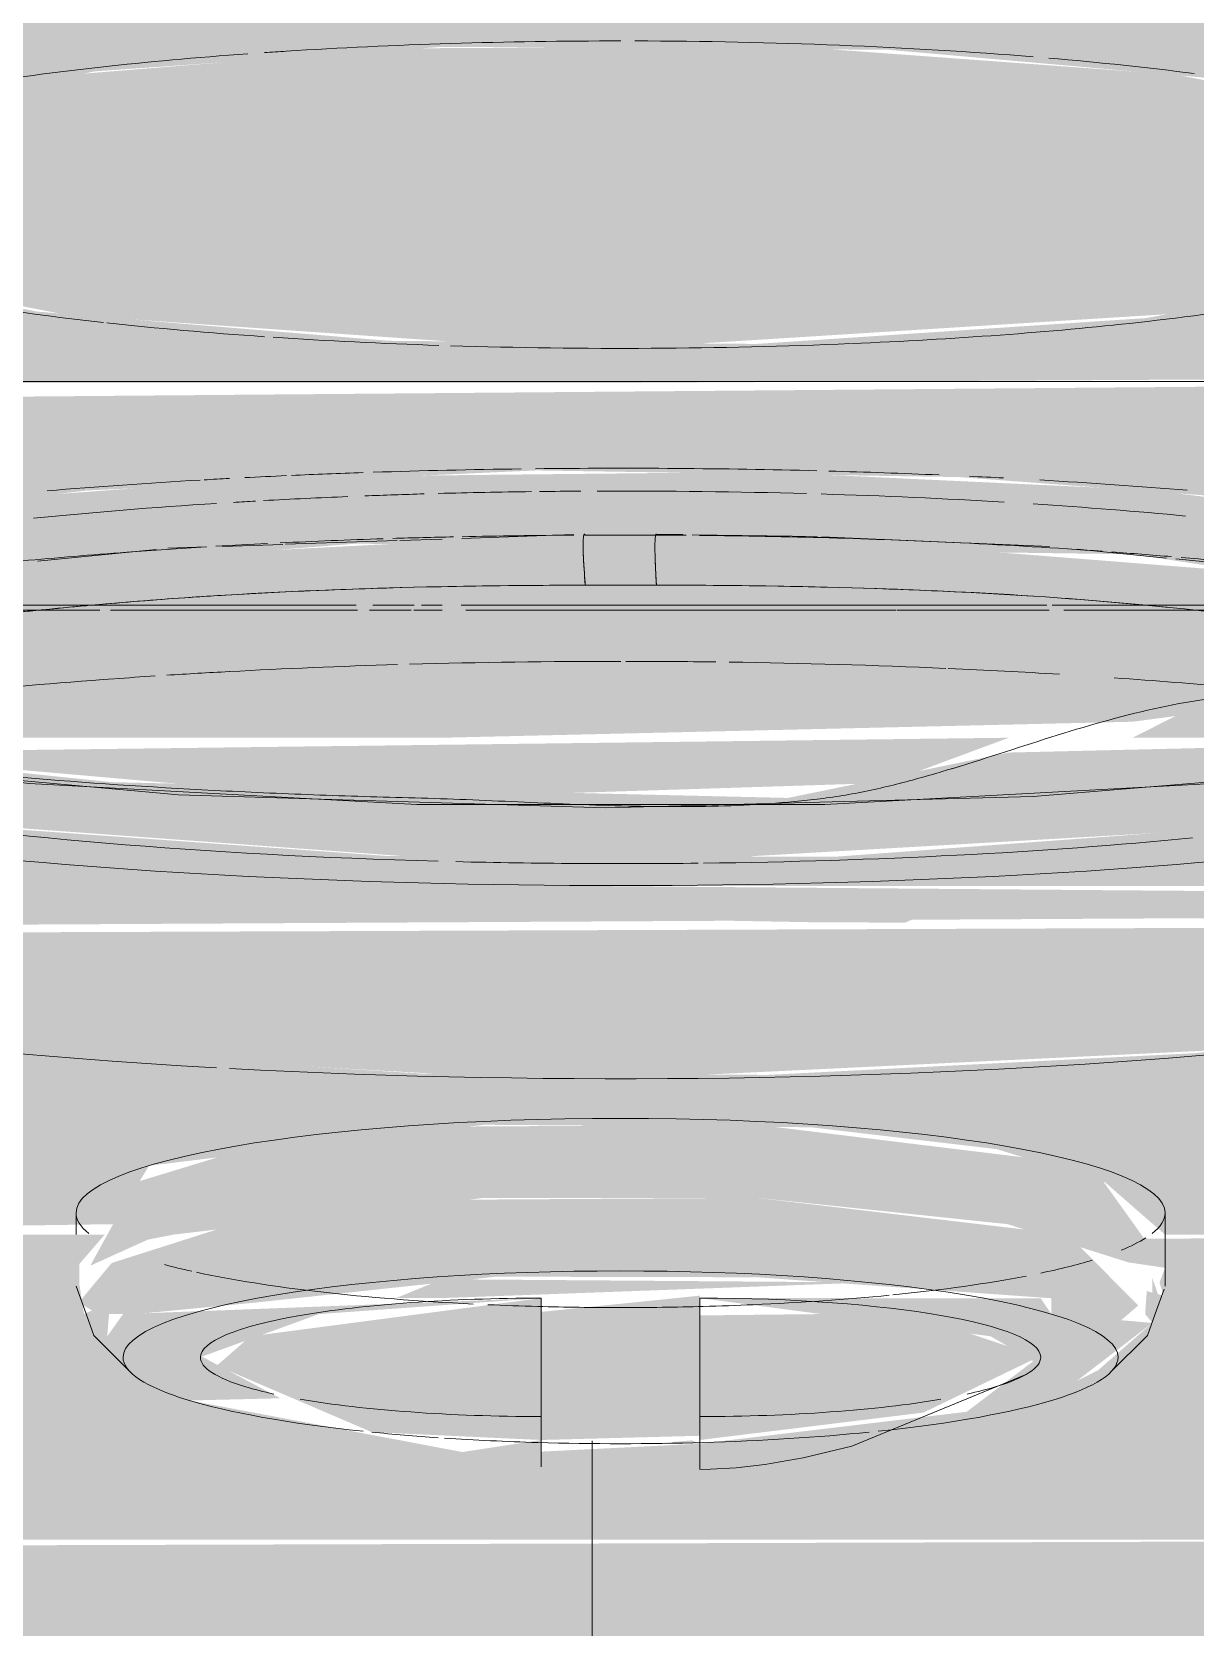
# Model space of a CAD drawing. Header units: millimetres. Extents: x 91786 to 132940, y -1987 to 10096.
# Drawn here: x 119713.05 to 119732.11, y 496.95 to 523.08 of the extents above; entities that cross this region are included whole.
import ezdxf

# ---------------------------------------------------------------- set-up
doc = ezdxf.new("R2010")
doc.units = ezdxf.units.MM
doc.linetypes.add('50_ШТРИХ_ш4_п2_', pattern=[150, 100, -50])
for name, color, linetype, lineweight in [('0-1', 7, 'Continuous', 9), ('A-DETL-2', 7, '50_ШТРИХ_ш4_п2_', 9), ('P-SANR-FIXT', 7, 'Continuous', 9)]:
    doc.layers.add(name, color=color, linetype=linetype, lineweight=lineweight)
doc.layers.add('0-2', color=7, linetype='Continuous', lineweight=9, transparency=0.7)

# ---------------------------------------------------------------- blocks, each defined once
blk = doc.blocks.new('смеситель для раковины - Default-V39-Развертка 1_66-3')
at = {"layer": '0-2'}
h = blk.add_hatch(color=256, dxfattribs=at)
h.paths.add_polyline_path([(-97144.161, 513.255), (-97144.078, 513.586), (-97144.162, 513.272)])
h.paths.add_polyline_path([(-97184.627, 513.513), (-97184.532, 513.838), (-97184.641, 513.654)])
h.paths.add_polyline_path([(-97184.304, 513.703), (-97184.588, 514.511), (-97184.479, 513.819), (-97184.309, 513.706)])
h.paths.add_polyline_path([(-97144.537, 513.736), (-97143.886, 514.747), (-97143.913, 514.907), (-97144.497, 514.416), (-97144.53, 513.847)])
h.paths.add_polyline_path([(-97184.975, 513.863), (-97185.2, 514.298), (-97184.992, 513.884)])
h.paths.add_polyline_path([(-97184.942, 514.127), (-97184.992, 514.587), (-97185.278, 514.41), (-97184.992, 514.16)])
h.paths.add_polyline_path([(-97184.878, 514.646), (-97184.992, 514.876), (-97184.992, 514.707)])
h.paths.add_polyline_path([(-97144.894, 514.709), (-97143.905, 515.835), (-97144.555, 536.962), (-97144.841, 540.343), (-97167.522, 540.566), (-97184.504, 540.218), (-97185.278, 515.326), (-97184.793, 515.276), (-97184.527, 515.697), (-97184.276, 517.323), (-97181.476, 517.609), (-97179.85, 520.41), (-97178.453, 521.431), (-97173.202, 522.43), (-97167.522, 522.831), (-97160.214, 522.783), (-97155.078, 522.33), (-97151.994, 521.742), (-97150.109, 521.047), (-97148.908, 519.727), (-97147.279, 517.323), (-97144.914, 517.181), (-97144.894, 514.747)])
h.paths.add_polyline_path([(-97183.745, 520.183), (-97183.952, 521.217), (-97183.654, 521.12), (-97183.74, 520.235)])
h.paths.add_polyline_path([(-97183.523, 520.44), (-97183.38, 521.638), (-97183.361, 521.313), (-97183.507, 520.531)])
for points in [[(-97164.595, 517.892), (-97155.105, 518.486), (-97152.023, 519.07), (-97150.017, 519.849), (-97149.432, 520.485), (-97151.033, 521.504), (-97155.5, 522.376), (-97161.751, 522.834), (-97168.28, 522.806), (-97173.986, 522.344), (-97177.1, 521.766), (-97178.971, 521.139), (-97179.64, 520.235), (-97178.108, 519.302), (-97173.669, 518.44), (-97166.82, 517.965), (-97165.789, 517.931)], [(-97165.056, 517.323), (-97147.627, 517.426), (-97149.341, 520.41), (-97151.102, 519.298), (-97155.991, 518.388), (-97162.371, 517.965), (-97168.393, 518.016), (-97174.153, 518.494), (-97177.46, 519.142), (-97179.121, 519.804), (-97179.991, 520.187), (-97181.596, 517.323), (-97165.48, 517.323)], [(-97182.746, 514.079), (-97179.506, 514.829), (-97173.329, 515.566), (-97165.972, 515.893), (-97159.06, 515.784), (-97153.662, 515.382), (-97148.993, 514.715), (-97146.539, 514.52), (-97147.316, 516.782), (-97147.889, 517.323), (-97181.75, 517.041), (-97182.652, 514.52), (-97182.739, 514.113)], [(-97183.017, 512.817), (-97177.135, 514.046), (-97168.933, 514.694), (-97156.217, 514.52), (-97148.107, 513.309), (-97146.236, 513.106), (-97146.715, 514.166), (-97149.265, 514.76), (-97155.957, 515.574), (-97162.259, 515.868), (-97170.046, 515.786), (-97175.69, 515.368), (-97180.343, 514.691), (-97182.76, 514.013), (-97182.993, 512.929)], [(-97167.522, 511.515), (-97156.209, 511.777), (-97153.793, 512.098), (-97148.673, 511.701), (-97146.121, 512.571), (-97146.486, 512.901), (-97152.135, 514.057), (-97160.222, 514.694), (-97168.172, 514.698), (-97174.153, 514.386), (-97181.08, 513.308), (-97183.085, 512.504), (-97182.17, 512.073), (-97178.511, 511.515), (-97167.828, 511.515)], [(-97155.175, 509.085), (-97149.368, 509.263), (-97149.224, 509.377), (-97147.808, 509.531), (-97147.808, 509.745), (-97146.107, 509.745), (-97146.107, 510.25), (-97144.842, 510.526), (-97144.628, 510.526), (-97144.465, 510.624), (-97144.697, 511.515), (-97147.808, 511.263), (-97153.567, 510.12), (-97161.058, 509.568), (-97168.406, 509.577), (-97174.96, 510.047), (-97179.775, 510.866), (-97183.041, 511.515), (-97184.716, 511.259), (-97184.498, 510.501), (-97183.876, 510.3), (-97182.828, 510.034), (-97181.383, 509.416), (-97181.383, 509.745), (-97180.785, 509.745), (-97180.785, 509.204), (-97175.611, 509.085), (-97157.802, 509.085)], [(-97164.595, 509.452), (-97154.259, 510.044), (-97149.518, 510.841), (-97147.952, 511.515), (-97158.237, 511.272), (-97161.856, 510.529), (-97172.949, 510.788), (-97177.994, 511.314), (-97181.893, 511.515), (-97181.383, 511.263), (-97175.623, 510.12), (-97167.974, 509.563), (-97167.241, 509.539)], [(-97167.966, 510.529), (-97160.232, 510.776), (-97158.237, 511.515), (-97177.669, 511.273), (-97171.008, 510.687), (-97167.974, 510.529)], [(-97159.936, 508.487), (-97159.758, 508.565), (-97152.399, 508.823), (-97152.399, 508.983), (-97164.878, 509.085), (-97176.792, 509.085), (-97176.792, 508.769), (-97161.349, 508.491)], [(-97184.465, 503.376), (-97172.902, 503.548), (-97172.324, 504.505), (-97166.829, 505.176), (-97161.485, 505.135), (-97158.44, 504.777), (-97156.665, 504.236), (-97155.679, 503.376), (-97144.725, 503.376), (-97144.861, 508.291), (-97148.238, 507.268), (-97155.175, 506.349), (-97162.182, 505.993), (-97167.841, 506.014), (-97175.843, 506.503), (-97179.268, 506.99), (-97183.084, 507.888), (-97184.374, 508.264), (-97184.434, 505.028)], [(-97155.679, 502.833), (-97156.874, 504.505), (-97162.369, 505.176), (-97167.522, 505.144), (-97170.758, 504.777), (-97172.532, 504.236), (-97173.287, 502.867), (-97172.346, 503.293), (-97171.929, 503.376), (-97166.829, 503.979), (-97162.36, 503.979), (-97158.259, 503.548), (-97156.276, 502.921)], [(-97167.522, 502.337), (-97160.524, 502.593), (-97167.522, 502.646), (-97168.278, 502.337), (-97167.847, 502.337)], [(-97164.122, 458.989), (-97162.592, 458.989), (-97157.471, 474.138), (-97148.683, 491.553), (-97144.538, 498.288), (-97144.632, 498.38), (-97184.637, 498.257), (-97182.259, 494.191), (-97179.469, 489.566), (-97171.016, 472.723), (-97166.396, 458.989), (-97164.595, 458.989)]]:
    blk.add_hatch(color=256, dxfattribs=at).paths.add_polyline_path(points)
h = blk.add_hatch(color=256, dxfattribs=at)
h.paths.add_polyline_path([(-97147.571, 511.515), (-97146.95, 511.803), (-97147.054, 512.065), (-97149.962, 511.609), (-97155.196, 512.029), (-97156.209, 511.515), (-97147.616, 511.515)])
h.paths.add_polyline_path([(-97181.893, 511.515), (-97180.785, 511.761), (-97182.24, 511.803)])
h.paths.add_polyline_path([(-97146.479, 512.195), (-97145.673, 512.511), (-97146.106, 512.504), (-97146.445, 512.223)])
h.paths.add_polyline_path([(-97182.712, 512.195), (-97183.522, 512.511), (-97183.547, 512.382), (-97182.802, 512.215)])
h = blk.add_hatch(color=256, dxfattribs=at)
h.paths.add_polyline_path([(-97164.595, 505.93), (-97154.259, 506.426), (-97149.923, 506.99), (-97146.107, 507.888), (-97144.861, 508.438), (-97184.33, 508.291), (-97180.785, 507.24), (-97174.827, 506.417), (-97167.522, 506.006)])
h.paths.add_polyline_path([(-97144.813, 508.438), (-97144.547, 508.618), (-97144.775, 510.526), (-97144.839, 510.241), (-97144.813, 508.439)])
h.paths.add_polyline_path([(-97144.477, 508.69), (-97144.383, 509.161), (-97144.099, 509.098), (-97144.08, 509.371), (-97144.373, 511.962), (-97144.478, 511.454), (-97144.478, 508.77)])
h.paths.add_polyline_path([(-97184.797, 510.246), (-97184.862, 512.008), (-97185.027, 512.02), (-97184.822, 510.28)])
h = blk.add_hatch(color=256, dxfattribs=at)
h.paths.add_polyline_path([(-97184.434, 508.4), (-97144.816, 508.615), (-97144.91, 510.374), (-97146.107, 510.25), (-97146.107, 509.745), (-97148.238, 509.519), (-97148.238, 509.377), (-97149.923, 509.093), (-97149.923, 509.085), (-97153.775, 508.823), (-97154.259, 508.77), (-97176.792, 508.769), (-97176.792, 509.085), (-97180.785, 509.204), (-97180.785, 509.745), (-97181.383, 509.745), (-97181.446, 509.443), (-97184.65, 510.561), (-97184.683, 509.955), (-97184.471, 508.438)])
h.paths.add_polyline_path([(-97144.547, 508.618), (-97144.479, 509.093), (-97144.74, 510.526), (-97144.731, 510.292), (-97144.543, 508.77)])
h = blk.add_hatch(color=256, dxfattribs=at)
h.paths.add_polyline_path([(-97156.449, 501.93), (-97156.119, 502.216), (-97157.268, 503.376), (-97162.369, 503.979), (-97167.522, 503.946), (-97170.938, 503.548), (-97172.935, 502.912), (-97173.474, 502.266), (-97173.16, 502.075), (-97172.751, 502.075), (-97172.539, 502.075), (-97170.556, 502.266), (-97166.636, 502.688), (-97162.36, 502.678), (-97157.541, 502.334), (-97157.541, 502.075), (-97156.482, 501.93)])
h.paths.add_polyline_path([(-97155.732, 502.216), (-97155.888, 502.669), (-97155.888, 502.366)])
h.paths.add_polyline_path([(-97164.592, 503.376), (-97164.592, 503.377), (-97164.098, 503.376)])
h = blk.add_hatch(color=256, dxfattribs=at)
h.paths.add_polyline_path([(-97163.299, 499.952), (-97163.435, 500.006), (-97164.065, 499.952)])
h.paths.add_polyline_path([(-97144.491, 498.38), (-97144.818, 503.376), (-97156.088, 503.308), (-97155.679, 502.833), (-97155.77, 502.593), (-97155.705, 502.377), (-97155.979, 502.452), (-97156.005, 502.075), (-97155.888, 501.93), (-97156.775, 501.156), (-97157.881, 500.6), (-97163.299, 499.952), (-97165.899, 499.822), (-97165.899, 499.571), (-97171.657, 500.66), (-97173.008, 501.711), (-97172.963, 502.266), (-97173.388, 502.075), (-97173.465, 502.568), (-97173.465, 502.895), (-97173.05, 503.376), (-97184.465, 503.376), (-97184.544, 498.38), (-97144.538, 498.38)])
h = blk.add_hatch(color=256, dxfattribs=at)
h.paths.add_polyline_path([(-97163.299, 502.337), (-97158.535, 501.711), (-97157.838, 501.304), (-97159.024, 500.402), (-97157.541, 500.66), (-97155.888, 501.93), (-97157.541, 502.075), (-97157.716, 502.334), (-97163.117, 502.337)])
h.paths.add_polyline_path([(-97165.899, 502.337), (-97172.749, 502.075), (-97173.008, 501.711), (-97173, 501.615), (-97171.657, 500.66), (-97170.173, 500.696), (-97171.457, 501.378), (-97169.539, 502.075), (-97166.702, 502.279)])
h.paths.add_polyline_path([(-97165.899, 500.013), (-97163.299, 500.082), (-97163.299, 502.377), (-97165.899, 502.111), (-97165.899, 500.043)])
h.paths.add_polyline_path([(-97165.899, 499.571), (-97165.899, 500.013), (-97167.357, 499.79), (-97166.899, 499.721)])
h.paths.add_polyline_path([(-97163.299, 499.571), (-97161.841, 500.08), (-97163.299, 499.892), (-97163.299, 499.66)])
h = blk.add_hatch(color=256, dxfattribs=at)
h.paths.add_polyline_path([(-97165.899, 500.013), (-97165.899, 502.337), (-97170.662, 501.711), (-97171.214, 501.23), (-97168.674, 500.142), (-97166.557, 500.043)])
h.paths.add_polyline_path([(-97163.299, 500.013), (-97159.636, 500.462), (-97157.741, 501.378), (-97159.88, 502.091), (-97163.299, 502.053), (-97163.299, 500.043)])
at = {"layer": '0-1'}
for p, q in [((-97144.916, 517.35), (-97184.276, 517.35)), ((-97168.257, 514.745), (-97170.089, 514.683)), ((-97167.522, 514.769), (-97168.217, 514.746)), ((-97165.365, 514.842), (-97167.198, 514.78)), ((-97163.58, 514.842), (-97164.017, 514.848)), ((-97161.379, 514.809), (-97163.426, 514.839)), ((-97159.032, 514.709), (-97161.302, 514.806)), ((-97157.57, 514.647), (-97158.979, 514.707)), ((-97172.204, 514.599), (-97174.153, 514.407)), ((-97171.381, 514.639), (-97172.015, 514.618)), ((-97170.129, 514.682), (-97171.122, 514.648)), ((-97155.653, 514.457), (-97157.121, 514.603)), ((-97152.083, 514.103), (-97155.504, 514.443)), ((-97173.519, 503.731), (-97173.519, 503.376)), ((-97155.679, 502.533), (-97155.679, 503.731)), ((-97173.356, 502.081), (-97173.519, 502.533)), ((-97155.841, 502.081), (-97155.696, 502.485))]:
    blk.add_line(p, q, dxfattribs=at)
at = {"layer": '0-1', "flags": 128}
for points in [[(-97184.314, 512.695), (-97183.86, 512.428), (-97181.439, 511.751), (-97177.451, 511.086), (-97171.84, 510.58), (-97164.842, 510.366), (-97157.84, 510.552), (-97152.549, 510.989), (-97150.806, 511.211)], [(-97172.621, 501.118), (-97173.23, 501.726), (-97173.356, 502.081)], [(-97156.576, 501.118), (-97155.968, 501.726), (-97155.841, 502.081)], [(-97157.969, 501.079), (-97160.81, 499.911), (-97161.608, 499.72), (-97162.234, 499.612), (-97162.707, 499.557), (-97163.125, 499.533), (-97163.299, 499.53)]]:
    blk.add_lwpolyline(points, dxfattribs=at)
at = {"layer": 'P-SANR-FIXT'}
for p, q in [((-97164.007, 514.834), (-97165.178, 514.834)), ((-97165.162, 514.013), (-97164.939, 514.014)), ((-97164.939, 514.014), (-97164.709, 514.014)), ((-97164.709, 514.014), (-97164.479, 514.014)), ((-97168.931, 513.684), (-97177.578, 513.684)), ((-97167.982, 513.684), (-97168.655, 513.684)), ((-97167.522, 513.684), (-97167.862, 513.684)), ((-97160.89, 513.684), (-97167.212, 513.684)), ((-97157.615, 513.684), (-97160.886, 513.684)), ((-97154.634, 513.684), (-97157.526, 513.684)), ((-97174.883, 513.603), (-97173.128, 513.603)), ((-97172.952, 513.603), (-97168.907, 513.603)), ((-97168.713, 513.603), (-97168.029, 513.603)), ((-97167.985, 513.603), (-97167.522, 513.603)), ((-97167.135, 513.603), (-97160.087, 513.603)), ((-97160.071, 513.603), (-97157.578, 513.603)), ((-97157.338, 513.603), (-97154.41, 513.603)), ((-97165.899, 500.669), (-97165.899, 502.337)), ((-97165.899, 502.337), (-97165.899, 499.571)), ((-97163.299, 499.571), (-97163.299, 502.337)), ((-97163.299, 502.337), (-97163.299, 500.669)), ((-97165.899, 500.03), (-97165.899, 500.398)), ((-97163.299, 500.398), (-97163.299, 500.03)), ((-97165.899, 499.665), (-97165.899, 499.953)), ((-97163.299, 499.953), (-97163.299, 499.665)), ((-97165.899, 499.571), (-97165.899, 499.665)), ((-97163.299, 499.665), (-97163.299, 499.537)), ((-97163.299, 499.537), (-97163.299, 499.571))]:
    blk.add_line(p, q, dxfattribs=at)
at = {"layer": 'P-SANR-FIXT', "flags": 128}
for points in [[(-97164.479, 514.014), (-97164.248, 514.014), (-97164.025, 514.013)], [(-97184.566, 512.766), (-97183.496, 512.33), (-97179.663, 511.425), (-97174.288, 510.768), (-97167.939, 510.42), (-97161.252, 510.42), (-97154.902, 510.768), (-97149.528, 511.425), (-97145.695, 512.33), (-97144.62, 512.768)]]:
    blk.add_lwpolyline(points, dxfattribs=at)
at = {"layer": 'P-SANR-FIXT'}
for centre, major_axis, ratio, start_param, end_param in [((-97164.595, 520.41), (-15.255, 0), 0.165048, 4.712389, 5.079841), ((-97164.595, 520.41), (15.255, 0), 0.165048, 1.111867, 1.555858), ((-97164.595, 520.41), (15.255, 0), 0.165048, 1.98277, 2.344365), ((-97164.595, 520.41), (15.255, 0), 0.165048, 1.938249, 1.963495), ((-97164.595, 520.41), (15.255, 0), 0.165048, 0.907551, 1.093304), ((-97164.595, 520.41), (15.255, 0), 0.165048, 5.301438, 5.497787), ((-97164.595, 520.41), (15.255, 0), 0.165048, 3.939403, 4.12334), ((-97164.595, 520.41), (15.255, 0), 0.165048, 4.127515, 4.31969), ((-97164.595, 520.41), (15.255, 0), 0.165048, 4.962815, 5.301398), ((-97164.595, 520.41), (15.255, 0), 0.165048, 4.329723, 4.51554), ((-97164.595, 520.41), (15.255, 0), 0.165048, 4.528384, 4.961635), ((-97164.595, 512.511), (20.75, 0), 0.164722, 1.884956, 1.906037), ((-97164.595, 512.511), (20.75, 0), 0.164722, 1.837824, 1.87226), ((-97164.595, 512.511), (20.75, 0), 0.164722, 1.775703, 1.833915), ((-97164.595, 512.511), (20.75, 0), 0.164722, 1.649579, 1.767509), ((-97164.595, 512.511), (20.75, 0), 0.164722, 1.415421, 1.63825), ((-97164.595, 512.511), (20.75, 0), 0.164722, 1.316847, 1.405769), ((-97164.595, 512.511), (20.75, 0), 0.164722, 1.263988, 1.29194), ((-97164.595, 512.511), (20.75, 0), 0.164722, 1.909352, 2.040673), ((-97164.595, 512.504), (18.489, 0), 0.165048, 1.745943, 1.7996), ((-97164.595, 512.504), (18.489, 0), 0.165048, 1.650132, 1.733211), ((-97164.595, 512.504), (18.489, 0), 0.165048, 1.606266, 1.642818), ((-97164.595, 512.504), (18.489, 0), 0.165048, 1.405496, 1.591612), ((-97164.595, 512.504), (18.489, 0), 0.165048, 1.224222, 1.392197), ((-97164.595, 512.511), (20.75, 0), 0.164722, 1.107088, 1.233615), ((-97164.595, 512.504), (18.489, 0), 0.165048, 1.937067, 2.117989), ((-97164.595, 512.504), (18.489, 0), 0.165048, 1.90047, 1.920975), ((-97164.595, 512.504), (18.489, 0), 0.165048, 1.815187, 1.892832), ((-97164.595, 512.504), (18.489, 0), 0.165048, 1.046694, 1.196789), ((-97164.595, 509.348), (20.75, 0), 0.164722, 1.747924, 1.884956), ((-97164.595, 509.348), (20.75, 0), 0.164722, 1.570796, 1.738521), ((-97164.595, 509.348), (20.75, 0), 0.164722, 1.495724, 1.566732), ((-97164.595, 509.348), (20.75, 0), 0.164722, 1.311165, 1.485095), ((-97164.595, 509.348), (20.75, 0), 0.164722, 1.21704, 1.309273), ((-97164.595, 509.348), (20.75, 0), 0.164722, 1.98256, 2.13173), ((-97164.595, 509.348), (20.75, 0), 0.164722, 1.947174, 1.982135), ((-97164.595, 509.348), (20.75, 0), 0.164722, 1.885205, 1.9374), ((-97164.595, 509.348), (20.75, 0), 0.164722, 1.065551, 1.170557), ((-97164.595, 512.511), (20.75, 0), 0.164722, 3.455752, 5.969026), ((-97164.595, 512.504), (18.489, 0), 0.165048, 3.926991, 4.549974), ((-97164.595, 512.504), (18.489, 0), 0.165048, 4.785617, 5.243649), ((-97164.595, 512.504), (18.489, 0), 0.165048, 4.565557, 4.781106), ((-97164.595, 509.348), (20.75, 0), 0.164722, 3.455752, 4.387641), ((-97164.595, 509.348), (20.75, 0), 0.164722, 4.39823, 5.969026), ((-97164.599, 503.731), (-8.92, 0), 0.173648, 3.141593, 6.283185), ((-97164.599, 503.731), (8.92, 0), 0.173648, 3.141593, 3.359174), ((-97164.599, 503.731), (8.92, 0), 0.173648, 6.065604, 6.283185), ((-97164.599, 503.731), (8.92, 0), 0.173648, 5.878445, 6.015797), ((-97164.599, 503.731), (8.92, 0), 0.173648, 5.594472, 5.759587), ((-97164.599, 503.731), (8.92, 0), 0.173648, 3.719792, 3.80559), ((-97164.599, 503.731), (8.92, 0), 0.173648, 3.819857, 4.438472), ((-97164.599, 501.367), (8.15, 0), 0.173648, 0.802094, 2.339499), ((-97164.599, 503.731), (8.92, 0), 0.173648, 5.235988, 5.552838), ((-97164.599, 501.367), (8.15, 0), 0.173648, 2.339499, 3.141593), ((-97165.899, 501.367), (5.583, 0), 0.173648, 1.570796, 3.141593), ((-97164.599, 503.731), (8.92, 0), 0.173648, 4.466254, 4.559771), ((-97164.599, 503.731), (8.92, 0), 0.173648, 4.559771, 4.712389), ((-97164.599, 503.731), (8.92, 0), 0.173648, 4.712389, 4.865007), ((-97163.299, 501.367), (-5.583, 0), 0.173648, 3.141593, 4.712389), ((-97164.599, 503.731), (8.92, 0), 0.173648, 4.865007, 4.958524), ((-97164.599, 503.731), (8.92, 0), 0.173648, 4.958524, 5.228212), ((-97164.599, 501.367), (8.15, 0), 0.173648, 0, 0.802094), ((-97164.599, 501.367), (-8.15, 0), 0.173648, 0, 1.026696), ((-97165.899, 501.367), (5.583, 0), 0.173648, 3.141593, 3.664229), ((-97164.599, 501.367), (8.15, 0), 0.173648, 5.25649, 6.283185), ((-97163.299, 501.367), (5.583, 0), 0.173648, 5.760549, 6.283185), ((-97165.899, 501.367), (5.583, 0), 0.173648, 3.664229, 3.810371), ((-97163.299, 501.367), (5.583, 0), 0.173648, 5.614407, 5.760549), ((-97165.899, 501.367), (5.583, 0), 0.173648, 3.926991, 4.712389), ((-97163.299, 501.367), (5.583, 0), 0.173648, 4.712389, 5.497787), ((-97164.599, 501.367), (8.15, 0), 0.173648, 4.18879, 4.336799), ((-97164.599, 501.367), (8.15, 0), 0.173648, 4.879427, 5.235988), ((-97164.599, 501.367), (8.15, 0), 0.173648, 4.350825, 4.545351), ((-97164.599, 501.367), (8.15, 0), 0.173648, 4.545351, 4.879427)]:
    blk.add_ellipse(centre, major_axis=major_axis, ratio=ratio, start_param=start_param, end_param=end_param, dxfattribs=at)
for points in [[(-97168.487, 514.774), (-97169.06, 514.755), (-97169.622, 514.733), (-97170.175, 514.706)], [(-97167.333, 514.805), (-97167.669, 514.798), (-97168.002, 514.789), (-97168.331, 514.779)], [(-97165.367, 514.833), (-97165.988, 514.829), (-97166.597, 514.821), (-97167.196, 514.808)], [(-97165.212, 514.699), (-97165.212, 514.749), (-97165.209, 514.787), (-97165.206, 514.812)], [(-97165.206, 514.812), (-97165.202, 514.836), (-97165.197, 514.848), (-97165.191, 514.848)], [(-97165.191, 514.848), (-97165.187, 514.848), (-97165.183, 514.843), (-97165.178, 514.834)], [(-97164.017, 514.848), (-97164.014, 514.848), (-97164.011, 514.844), (-97164.007, 514.834)], [(-97163.526, 514.831), (-97163.686, 514.832), (-97163.846, 514.833), (-97164.007, 514.834)], [(-97159.138, 514.712), (-97160.472, 514.775), (-97161.858, 514.814), (-97163.304, 514.829)], [(-97156.71, 514.569), (-97157.465, 514.623), (-97158.236, 514.669), (-97159.025, 514.707)], [(-97170.383, 514.696), (-97170.668, 514.682), (-97170.95, 514.666), (-97171.229, 514.65)], [(-97165.209, 514.517), (-97165.212, 514.588), (-97165.213, 514.649), (-97165.212, 514.699)], [(-97165.197, 514.282), (-97165.202, 514.367), (-97165.207, 514.447), (-97165.209, 514.517)], [(-97164.023, 514.218), (-97164.028, 514.328), (-97164.032, 514.43), (-97164.034, 514.518)], [(-97155.574, 514.481), (-97155.898, 514.508), (-97156.224, 514.534), (-97156.553, 514.558)], [(-97165.176, 514.013), (-97165.182, 514.083), (-97165.188, 514.151), (-97165.192, 514.217)], [(-97164.011, 514.013), (-97164.016, 514.083), (-97164.02, 514.152), (-97164.023, 514.218)], [(-97171.079, 513.85), (-97169.922, 513.92), (-97168.732, 513.965), (-97167.54, 513.989)], [(-97167.427, 513.992), (-97166.671, 514.006), (-97165.913, 514.013), (-97165.162, 514.013)], [(-97164.025, 514.013), (-97163.399, 514.015), (-97162.769, 514.01), (-97162.139, 514)], [(-97162.021, 513.998), (-97161.756, 513.993), (-97161.49, 513.988), (-97161.225, 513.981)], [(-97160.807, 513.97), (-97159.811, 513.941), (-97158.82, 513.898), (-97157.854, 513.835)], [(-97174.808, 513.535), (-97174.334, 513.585), (-97173.849, 513.633), (-97173.354, 513.677)], [(-97173.031, 513.706), (-97172.546, 513.748), (-97172.052, 513.787), (-97171.551, 513.82)], [(-97171.551, 513.82), (-97171.396, 513.831), (-97171.24, 513.841), (-97171.084, 513.85)], [(-97157.636, 513.82), (-97156.959, 513.774), (-97156.294, 513.716), (-97155.646, 513.652)]]:
    blk.add_open_spline(points, degree=3, dxfattribs=at)
for points, knots in [([(-97165.176, 514.013), (-97165.192, 514.2), (-97165.21, 514.464), (-97165.214, 514.711), (-97165.206, 514.844), (-97165.191, 514.859), (-97165.178, 514.834)], [0, 0, 0, 0, 0.363636, 0.545455, 0.727273, 1, 1, 1, 1]), ([(-97165.192, 514.217), (-97165.2, 514.327), (-97165.211, 514.511), (-97165.214, 514.711), (-97165.206, 514.844), (-97165.191, 514.859), (-97165.178, 514.834)], [0.1363636, 0.1363636, 0.1363636, 0.1363636, 0.3636364, 0.5454545, 0.7272727, 1, 1, 1, 1]), ([(-97165.209, 514.517), (-97165.212, 514.588), (-97165.214, 514.711), (-97165.206, 514.844), (-97165.191, 514.859), (-97165.178, 514.834)], [0.3636364, 0.3636364, 0.3636364, 0.3636364, 0.5454545, 0.7272727, 1, 1, 1, 1]), ([(-97165.176, 514.013), (-97165.192, 514.2), (-97165.21, 514.464), (-97165.214, 514.711), (-97165.206, 514.844), (-97165.191, 514.859), (-97165.178, 514.834)], [0, 0, 0, 0, 0.363636, 0.545455, 0.727273, 1, 1, 1, 1]), ([(-97165.212, 514.699), (-97165.212, 514.749), (-97165.206, 514.844), (-97165.191, 514.859), (-97165.178, 514.834)], [0.5454545, 0.5454545, 0.5454545, 0.5454545, 0.7272727, 1, 1, 1, 1]), ([(-97164.034, 514.518), (-97164.036, 514.588), (-97164.037, 514.712), (-97164.029, 514.845), (-97164.017, 514.859), (-97164.007, 514.834)], [0.3636364, 0.3636364, 0.3636364, 0.3636364, 0.5454545, 0.7272727, 1, 1, 1, 1]), ([(-97164.034, 514.518), (-97164.036, 514.588), (-97164.037, 514.712), (-97164.029, 514.845), (-97164.017, 514.859), (-97164.007, 514.834)], [0.3636364, 0.3636364, 0.3636364, 0.3636364, 0.5454545, 0.7272727, 1, 1, 1, 1]), ([(-97164.034, 514.518), (-97164.036, 514.588), (-97164.037, 514.712), (-97164.029, 514.845), (-97164.017, 514.859), (-97164.007, 514.834)], [0.3636364, 0.3636364, 0.3636364, 0.3636364, 0.5454545, 0.7272727, 1, 1, 1, 1]), ([(-97164.011, 514.013), (-97164.023, 514.2), (-97164.035, 514.465), (-97164.037, 514.712), (-97164.029, 514.845), (-97164.017, 514.859), (-97164.007, 514.834)], [0, 0, 0, 0, 0.363636, 0.545455, 0.727273, 1, 1, 1, 1]), ([(-97164.034, 514.518), (-97164.036, 514.588), (-97164.037, 514.712), (-97164.029, 514.845), (-97164.017, 514.859), (-97164.007, 514.834)], [0.3636364, 0.3636364, 0.3636364, 0.3636364, 0.5454545, 0.7272727, 1, 1, 1, 1]), ([(-97164.011, 514.013), (-97164.023, 514.2), (-97164.035, 514.465), (-97164.037, 514.712), (-97164.029, 514.845), (-97164.017, 514.859), (-97164.007, 514.834)], [0, 0, 0, 0, 0.363636, 0.545455, 0.727273, 1, 1, 1, 1]), ([(-97164.034, 514.518), (-97164.036, 514.588), (-97164.037, 514.712), (-97164.03, 514.823), (-97164.022, 514.848), (-97164.017, 514.848)], [0.3636364, 0.3636364, 0.3636364, 0.3636364, 0.5454545, 0.7272727, 0.8953613, 0.8953613, 0.8953613, 0.8953613]), ([(-97171.389, 514.64), (-97171.828, 514.614), (-97172.849, 514.545), (-97173.84, 514.463), (-97174.402, 514.411)], [0.2039952, 0.2039952, 0.2039952, 0.2039952, 0.25, 0.3125, 0.3125, 0.3125, 0.3125]), ([(-97151.944, 514.099), (-97152.345, 514.152), (-97153.285, 514.265), (-97154.468, 514.384), (-97155.225, 514.451), (-97155.417, 514.468)], [0.575561, 0.575561, 0.575561, 0.575561, 0.625, 0.6875, 0.7087172, 0.7087172, 0.7087172, 0.7087172]), ([(-97185.706, 510.543), (-97185.707, 510.7), (-97185.547, 511.029), (-97184.795, 511.538), (-97183.553, 512.087), (-97181.296, 512.771), (-97177.524, 513.234), (-97171.668, 513.905), (-97167.297, 514.013), (-97165.162, 514.013)], [0, 0, 0, 0, 0.1, 0.2, 0.3, 0.4, 0.6, 0.8, 1, 1, 1, 1]), ([(-97164.025, 514.013), (-97162.958, 514.016), (-97160.801, 513.986), (-97157.606, 513.845), (-97154.59, 513.557), (-97151.829, 513.198), (-97149.399, 512.962), (-97147.326, 512.669), (-97145.915, 512.195), (-97145.012, 511.79), (-97144.452, 511.506), (-97144.014, 511.249), (-97143.598, 510.914), (-97143.478, 510.684), (-97143.479, 510.543)], [0, 0, 0, 0, 0.1, 0.2, 0.3, 0.4, 0.5, 0.6, 0.7, 0.75, 0.8, 0.85, 0.9, 1, 1, 1, 1]), ([(-97185.578, 513.459), (-97185.278, 513.086), (-97183.968, 512.366), (-97180.709, 511.657), (-97177.295, 511.156), (-97174.413, 510.845), (-97171.807, 510.673), (-97169.904, 510.589), (-97168.801, 510.551), (-97167.968, 510.53), (-97167.127, 510.503), (-97165.997, 510.451), (-97164.58, 510.388), (-97163.174, 510.379), (-97162.197, 510.429), (-97161.641, 510.479), (-97161.224, 510.526), (-97160.808, 510.591), (-97160.253, 510.705), (-97159.279, 510.961), (-97157.872, 511.427), (-97156.169, 511.952), (-97154.512, 512.258), (-97153.008, 512.175), (-97151.682, 511.898), (-97150.7, 511.657), (-97150.048, 511.56), (-97149.679, 511.535), (-97149.402, 511.535), (-97149.126, 511.551), (-97148.762, 511.583), (-97148.135, 511.671), (-97147.278, 511.863), (-97146.493, 512.095), (-97145.927, 512.278), (-97145.541, 512.405), (-97145.191, 512.527), (-97144.762, 512.696), (-97144.121, 512.999), (-97143.763, 513.273), (-97143.613, 513.459)], [0, 0, 0, 0, 0.111111, 0.222222, 0.277778, 0.333333, 0.388889, 0.416667, 0.430556, 0.444444, 0.458333, 0.472222, 0.5, 0.527778, 0.541667, 0.548611, 0.555556, 0.5625, 0.569444, 0.583333, 0.611111, 0.638889, 0.666667, 0.694444, 0.722222, 0.75, 0.763889, 0.770833, 0.777778, 0.784722, 0.791667, 0.805556, 0.833333, 0.861111, 0.875, 0.888889, 0.902778, 0.916667, 0.944444, 1, 1, 1, 1]), ([(-97185.578, 513.459), (-97185.278, 513.086), (-97183.968, 512.366), (-97180.709, 511.657), (-97177.295, 511.156), (-97174.413, 510.845), (-97171.807, 510.673), (-97169.904, 510.589), (-97168.801, 510.551), (-97167.968, 510.53), (-97167.127, 510.503), (-97165.997, 510.451), (-97164.58, 510.388), (-97163.174, 510.379), (-97162.197, 510.429), (-97161.641, 510.479), (-97161.224, 510.526), (-97160.808, 510.591), (-97160.253, 510.705), (-97159.279, 510.961), (-97157.872, 511.427), (-97156.169, 511.952), (-97154.512, 512.258), (-97153.008, 512.175), (-97151.682, 511.898), (-97150.7, 511.657), (-97150.048, 511.56), (-97149.679, 511.535), (-97149.402, 511.535), (-97149.126, 511.551), (-97148.762, 511.583), (-97148.135, 511.671), (-97147.278, 511.863), (-97146.493, 512.095), (-97145.927, 512.278), (-97145.541, 512.405), (-97145.191, 512.527), (-97144.762, 512.696), (-97144.121, 512.999), (-97143.763, 513.273), (-97143.613, 513.459)], [0, 0, 0, 0, 0.111111, 0.222222, 0.277778, 0.333333, 0.388889, 0.416667, 0.430556, 0.444444, 0.458333, 0.472222, 0.5, 0.527778, 0.541667, 0.548611, 0.555556, 0.5625, 0.569444, 0.583333, 0.611111, 0.638889, 0.666667, 0.694444, 0.722222, 0.75, 0.763889, 0.770833, 0.777778, 0.784722, 0.791667, 0.805556, 0.833333, 0.861111, 0.875, 0.888889, 0.902778, 0.916667, 0.944444, 1, 1, 1, 1]), ([(-97184.542, 512.751), (-97184.282, 512.631), (-97183.115, 512.18), (-97180.709, 511.657), (-97177.295, 511.156), (-97174.413, 510.845), (-97171.807, 510.673), (-97169.904, 510.589), (-97168.801, 510.551), (-97168.245, 510.537), (-97167.966, 510.529)], [0.0726928, 0.0726928, 0.0726928, 0.0726928, 0.1111111, 0.2222222, 0.2777778, 0.3333333, 0.3888889, 0.4166667, 0.4305556, 0.4444444, 0.4444444, 0.4444444, 0.4444444]), ([(-97161.224, 510.529), (-97161.086, 510.548), (-97160.808, 510.591), (-97160.253, 510.705), (-97159.279, 510.961), (-97157.872, 511.427), (-97156.169, 511.952), (-97154.512, 512.258), (-97153.008, 512.175), (-97151.682, 511.898), (-97150.7, 511.657), (-97150.048, 511.56), (-97149.679, 511.535), (-97149.402, 511.535), (-97149.126, 511.551), (-97148.762, 511.583), (-97148.135, 511.671), (-97147.278, 511.863), (-97146.493, 512.095), (-97145.927, 512.278), (-97145.541, 512.405), (-97145.191, 512.527), (-97144.892, 512.644), (-97144.718, 512.721), (-97144.644, 512.755)], [0.5555556, 0.5555556, 0.5555556, 0.5555556, 0.5625, 0.5694444, 0.5833333, 0.6111111, 0.6388889, 0.6666667, 0.6944444, 0.7222222, 0.75, 0.7638889, 0.7708333, 0.7777778, 0.7847222, 0.7916667, 0.8055556, 0.8333333, 0.8611111, 0.875, 0.8888889, 0.9027778, 0.9166667, 0.9275586, 0.9275586, 0.9275586, 0.9275586]), ([(-97167.966, 510.529), (-97167.688, 510.521), (-97167.127, 510.503), (-97165.997, 510.451), (-97164.58, 510.388), (-97163.174, 510.379), (-97162.197, 510.429), (-97161.641, 510.479), (-97161.363, 510.511), (-97161.224, 510.529)], [0.4444444, 0.4444444, 0.4444444, 0.4444444, 0.4583333, 0.4722222, 0.5, 0.5277778, 0.5416667, 0.5486111, 0.5555556, 0.5555556, 0.5555556, 0.5555556]), ([(-97184.699, 498.38), (-97184.667, 498.161), (-97184.436, 497.585), (-97183.647, 496.222), (-97182.256, 494.271), (-97180.491, 491.655), (-97178.965, 488.752), (-97177.579, 485.987), (-97176.464, 483.736), (-97175.177, 481.294), (-97173.752, 478.629), (-97172.314, 475.772), (-97170.994, 472.749), (-97169.812, 469.573), (-97168.292, 465.104), (-97167.252, 461.501), (-97166.599, 458.989)], [0, 0, 0, 0, 0.1, 0.2, 0.3, 0.4, 0.5, 0.55, 0.6, 0.65, 0.7, 0.75, 0.8, 0.85, 0.9, 1, 1, 1, 1]), ([(-97162.592, 458.989), (-97161.937, 461.501), (-97160.896, 465.104), (-97159.374, 469.572), (-97158.191, 472.749), (-97156.871, 475.771), (-97155.433, 478.629), (-97154.008, 481.294), (-97152.721, 483.736), (-97151.607, 485.987), (-97150.22, 488.752), (-97148.695, 491.655), (-97146.928, 494.271), (-97145.538, 496.222), (-97144.751, 497.585), (-97144.523, 498.161), (-97144.491, 498.38)], [0, 0, 0, 0, 0.1, 0.15, 0.2, 0.25, 0.3, 0.35, 0.4, 0.45, 0.5, 0.6, 0.7, 0.8, 0.9, 1, 1, 1, 1])]:
    blk.add_open_spline(points, degree=3, knots=knots, dxfattribs=at)

msp = doc.modelspace()

# ---------------------------------------------------------------- linework, layer by layer
at = {"layer": 'A-DETL-2'}
msp.add_line((119722.233, 1100), (119722.233, 235), dxfattribs=at)

# ---------------------------------------------------------------- block references
at = {"layer": 'P-SANR-FIXT'}
msp.add_blockref('смеситель для раковины - Default-V39-Развертка 1_66-3', (216887.297, 0), dxfattribs=at)

doc.saveas('drawing.dxf')
